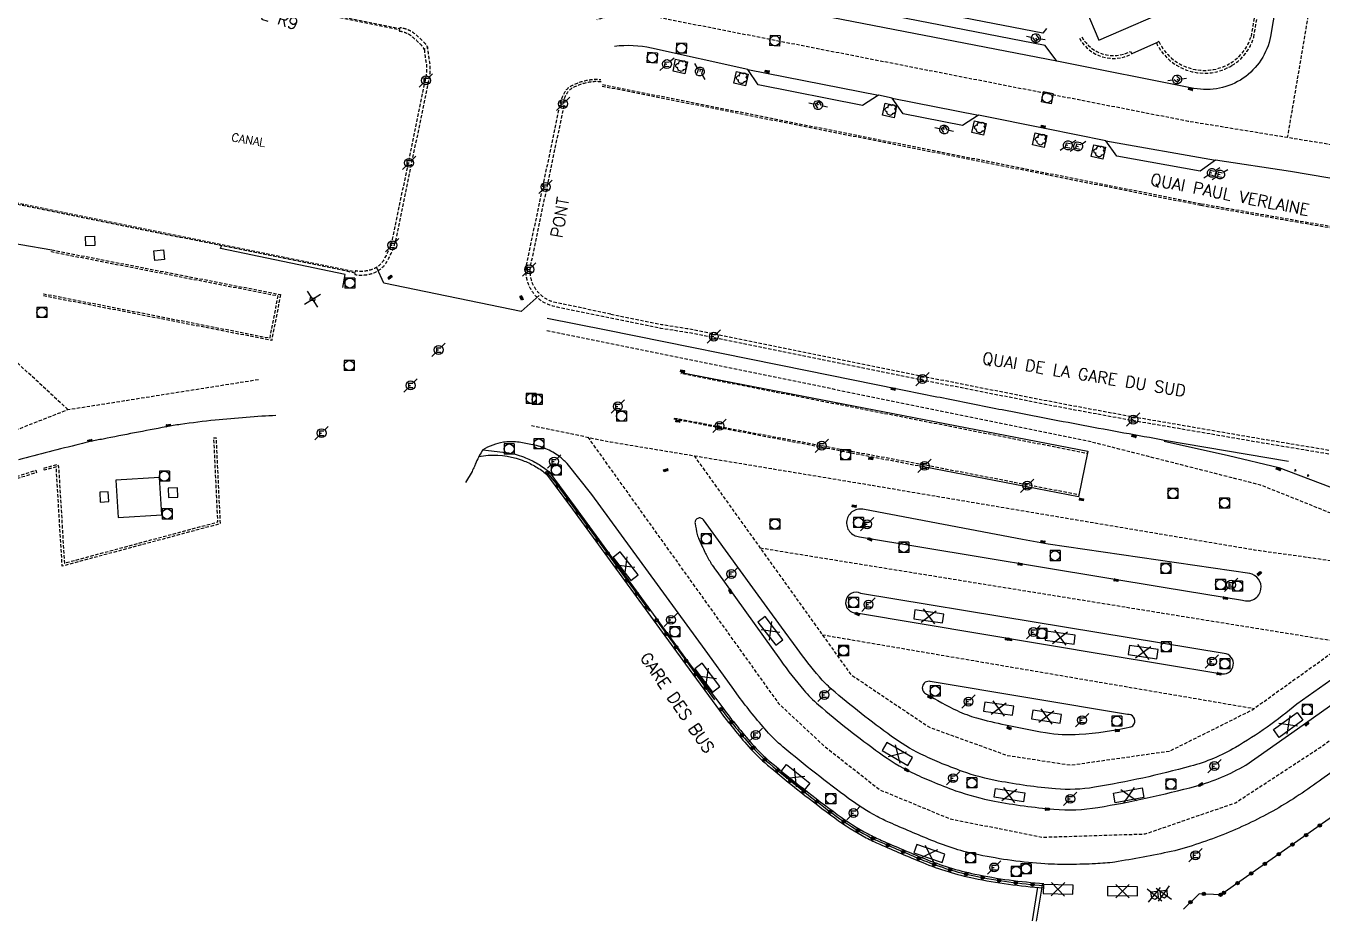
# Model space of a CAD drawing. Header units: millimetres. Extents: x 154000 to 155001, y 121000 to 122000.
# Drawn here: x 154693.5 to 154887.2, y 121605 to 121738.8 of the extents above; entities that cross this region are included whole.
import ezdxf
from ezdxf.enums import TextEntityAlignment as Align

# ---------------------------------------------------------------- set-up
doc = ezdxf.new("R2010")
doc.units = ezdxf.units.MM
doc.linetypes.add('DASHED', pattern=[0.75, 0.5, -0.25])
doc.layers.get('0').update_dxf_attribs({"linetype": 'CONTINUOUS'})
for name, color, linetype in [('W0001', 6, 'DASHED'), ('W0008', 7, 'CONTINUOUS'), ('W0017', 7, 'CONTINUOUS'), ('W0100', 7, 'CONTINUOUS'), ('W0112', 1, 'DASHED'), ('W0120', 7, 'CONTINUOUS'), ('W0300', 7, 'CONTINUOUS'), ('W0322', 7, 'CONTINUOUS'), ('W0334', 7, 'CONTINUOUS'), ('W0400', 7, 'CONTINUOUS'), ('W0420', 7, 'CONTINUOUS'), ('W0471', 7, 'CONTINUOUS'), ('W0984', 7, 'CONTINUOUS'), ('W0989', 7, 'CONTINUOUS'), ('W0991', 7, 'CONTINUOUS')]:
    doc.layers.add(name, color=color, linetype=linetype)
doc.styles.get("Standard").update_dxf_attribs({"font": 'romans.shx', "width": 0.85})

# ---------------------------------------------------------------- blocks, each defined once
blk = doc.blocks.new('T300')
for p, q in [((-0.8, 0.51), (-0.86, 0.34)), ((-0.86, 0.34), (-0.86, 0.17)), ((-0.86, 0.17), (-0.74, 0.06)), ((-0.69, 0.63), (-0.8, 0.51)), ((-0.8, -0.06), (-0.74, 0.06)), ((-0.74, 0.06), (-0.69, 0.11)), ((-0.57, 0.69), (-0.69, 0.63)), ((-0.46, 0.69), (-0.57, 0.69)), ((-0.29, 0.63), (-0.46, 0.69)), ((-0.29, 0.63), (-0.17, 0.74)), ((-0.23, 0.57), (-0.29, 0.63)), ((-0.17, 0.74), (-0.06, 0.8)), ((-0.06, 0.8), (0.06, 0.8)), ((0.06, 0.8), (0.23, 0.74)), ((0.23, 0.74), (0.34, 0.63)), ((0.34, 0.63), (0.4, 0.51)), ((0.46, 0.46), (0.34, 0.46)), ((0.4, 0.51), (0.4, 0.46)), ((0.57, 0.4), (0.46, 0.46)), ((0.57, 0.4), (0.69, 0.29)), ((0.69, 0.29), (0.74, 0.17)), ((0.74, 0.06), (0.69, -0.17)), ((0.74, 0.17), (0.74, 0.06)), ((-0.8, -0.17), (-0.8, -0.06)), ((-0.8, -0.23), (-0.8, -0.17)), ((-0.74, -0.34), (-0.8, -0.23)), ((-0.69, -0.4), (-0.74, -0.34)), ((-0.51, -0.46), (-0.69, -0.4)), ((-0.4, -0.46), (-0.51, -0.46)), ((-0.4, -0.46), (-0.34, -0.46)), ((-0.34, -0.46), (-0.34, -0.4)), ((-0.34, -0.51), (-0.34, -0.46)), ((-0.29, -0.63), (-0.34, -0.51)), ((-0.17, -0.74), (-0.29, -0.63)), ((-0.06, -0.8), (-0.17, -0.74)), ((0.06, -0.8), (-0.06, -0.8)), ((0.17, -0.74), (0.06, -0.8)), ((0.23, -0.69), (0.17, -0.74)), ((0.29, -0.46), (0.23, -0.46)), ((0.29, -0.63), (0.23, -0.69)), ((0.46, -0.4), (0.29, -0.46)), ((0.34, -0.51), (0.29, -0.63)), ((0.34, -0.51), (0.34, -0.46)), ((0.57, -0.34), (0.46, -0.4)), ((0.63, -0.29), (0.57, -0.34)), ((0.69, -0.17), (0.63, -0.29))]:
    blk.add_line(p, q)
blk = doc.blocks.new('t991o')
at = {"color": 0, "linetype": 'Continuous'}
for p, q in [((-1, 1), (1, -1)), ((-1, -1), (1, 1))]:
    blk.add_line(p, q, dxfattribs=at)
blk = doc.blocks.new('t322o')
at = {"color": 0, "linetype": 'Continuous'}
for radius in [0.25, 0.15]:
    blk.add_circle((0, 0), radius, dxfattribs=at)
blk = doc.blocks.new('T420')
for p, q in [((0.75, 0.75), (-0.75, 0.75)), ((-0.75, 0.75), (-0.75, -0.75)), ((0.75, 0.75), (0.75, -0.75)), ((0.75, -0.75), (-0.75, -0.75))]:
    blk.add_line(p, q)
blk.add_ellipse((0, 0), major_axis=(-0.53, 0.53), ratio=1, start_param=3.926991, end_param=10.210176)
blk = doc.blocks.new('T400')
for p, q in [((-0.15, 0.3), (0.15, 0.3)), ((-0.15, -0.25), (-0.15, 0.3)), ((-0.15, 0.15), (0.15, 0.15)), ((-0.15, 0), (0.15, 0)), ((0.15, 0.3), (0.15, -0.25)), ((-0.15, -0.15), (0.15, -0.15)), ((-0.15, -0.25), (-0.15, -0.3)), ((-0.15, -0.3), (0.15, -0.3)), ((0.15, -0.3), (0.15, -0.25))]:
    blk.add_line(p, q)
blk = doc.blocks.new('T471')
for p, q in [((-0.333334, 0.333334), (-0.333334, -0.333334)), ((-0.333334, 0.333334), (0.333334, 0.333334)), ((-0.333334, 0), (0, 0)), ((0.500001, 0.500001), (1.000002, 1.000002)), ((-0.500001, -0.500001), (-1.000002, -1.000002)), ((-0.333334, -0.333334), (0.333334, -0.333334))]:
    blk.add_line(p, q)
blk.add_ellipse((0, 0), major_axis=(0.471405, 0.471405), ratio=1, start_param=5.4977871438, end_param=11.780972451)

msp = doc.modelspace()

# ---------------------------------------------------------------- linework, layer by layer
at = {"layer": 'W0001', "flags": 128}
for points in [[(154699.76, 121681.47), (154677.65, 121701.96), (154659.29, 121707.11), (154629.66, 121717.09), (154587.56, 121726.46), (154569.68, 121732.09), (154546.49, 121742.72), (154512.02, 121763.32), (154494.41, 121776.93), (154472.35, 121797.85), (154455.27, 121816.04), (154430.91, 121840.41), (154422.7, 121847.01), (154413.52, 121852.64), (154404.98, 121856.02), (154390, 121859.4), (154380.77, 121859.74), (154364.34, 121858.13)], [(154891.14, 121775.8), (154882.03, 121722.13)], [(154915.73, 121655.11), (154878.04, 121670.18), (154852.11, 121676.78), (154771.25, 121693.26)], [(154619.34, 121629.87), (154629.4, 121638.36), (154639.04, 121649.6), (154647.41, 121656.2), (154660.3, 121663.92), (154676.89, 121672.46), (154699.76, 121681.47), (154728.27, 121685.98)], [(154769.04, 121679.09), (154780.86, 121676.65), (154817.74, 121670.53), (154877.08, 121660.52), (154925.4, 121653.76), (154941.5, 121651.18)], [(154777.47, 121677.35), (154806, 121637.51), (154812.93, 121631.07), (154821.14, 121624.63), (154831.61, 121620.29), (154845.46, 121617.55), (154860.77, 121618.03), (154874.3, 121622.7), (154886.86, 121630.91), (154919.26, 121654.62)], [(154793.36, 121674.57), (154816.79, 121641.86), (154828.55, 121633.97), (154840.15, 121629.78), (154849.65, 121628.33), (154864.47, 121630.43), (154876.71, 121636.54), (154904.81, 121656.64)], [(154803.23, 121660.8), (154890.8, 121646.62)], [(154812.53, 121647.81), (154877.05, 121636.79)]]:
    msp.add_lwpolyline(points, dxfattribs=at)
msp.add_lwpolyline([(155000, 121704.03), (154991.33, 121705.41), (154976.35, 121707.76), (154969.29, 121707.64), (154965.06, 121707.24), (154960.64, 121707.17), (154942.19, 121709.66), (154934.18, 121713.6), (154867.21, 121724.56), (154787.56, 121740.16, 0.116309), (154778.83, 121739.76)], format="xyb", dxfattribs=at)
at = {"layer": 'W0008'}
for points in [[(154866.99, 121805.83), (154879.96, 121794.22, -0.221501), (154886.66, 121781.83, -0.060301), (154886.4, 121777.65), (154879.52, 121737.27, -0.415644), (154868.08, 121729.49), (154847.58, 121733.55), (154845.86, 121735.89), (154790.43, 121746.71), (154788.12, 121745.13), (154778.72, 121746.91)], [(154891.03, 121715.64), (154882.49, 121717.05), (154871.3, 121718.75), (154869, 121717.12), (154856.55, 121719.34), (154854.91, 121721.66), (154846.04, 121723.43), (154835.85, 121725.47), (154833.46, 121723.95), (154824.63, 121725.69), (154822.99, 121728.02), (154820.92, 121728.47), (154818.52, 121726.91), (154802.95, 121730.02), (154801.4, 121732.33), (154787.01, 121735.5, 0.082121), (154781.46, 121735.76, 0.172119)]]:
    msp.add_lwpolyline(points, format="xyb", dxfattribs=at)
at = {"layer": 'W0008', "flags": 128}
for points in [[(154683.4, 121707.76), (154697.36, 121705.34)], [(154791.41, 121687.02), (154852.22, 121675.25)], [(154852.22, 121675.25), (154850.81, 121668.43)], [(154850.81, 121668.43), (154827.64, 121672.9)], [(154844.7, 121610.07), (154843.89, 121605.02)]]:
    msp.add_lwpolyline(points, dxfattribs=at)
for points in [[(154771.43, 121695.13), (154780.22, 121693.38), (154810.26, 121687.29), (154823.79, 121684.59, 0.001259), (154831.6, 121683.01, 0.001259), (154839.42, 121681.46, 0.00195), (154851.54, 121679.14, 0.00195), (154863.69, 121676.92), (154863.63, 121676.73), (154873.24, 121674.6), (154880.76, 121672.82), (154905.49, 121663.42), (154915.26, 121659.78), (154941.9, 121655.19)], [(154730.85, 121680.58, 0.004423), (154728.77, 121680.48), (154721.78, 121679.9, 0.005539), (154716.61, 121679.25, 0.01308), (154714.44, 121678.89, 0.001094), (154705.04, 121677.07, 0.005306), (154703.11, 121676.68, 0.008119), (154701.54, 121676.31, 0.001389), (154692.39, 121673.97, 0.02126)], [(154899.29, 121634.77), (154887.18, 121626.23, -0.032354), (154880.29, 121621.7, -0.032354), (154872.87, 121618.1, -0.033804), (154864.69, 121615.39, -0.003955), (154856.24, 121613.8, -0.005021), (154854.8, 121613.67, -0.005021), (154853.35, 121613.58, -0.013103), (154849.58, 121613.47, -0.013103), (154845.81, 121613.55, -0.034462), (154835.93, 121614.9, -0.046858), (154828.9, 121617.05, -0.005321), (154822.55, 121619.75, -0.018416), (154820.75, 121620.62, -0.037564), (154816.51, 121623.29, -0.014961), (154806.64, 121631.06, -0.038788), (154804.22, 121633.42, -0.019554), (154800, 121638.63), (154799.05, 121639.97), (154795.01, 121645.57), (154778.07, 121668.77), (154774.37, 121673.39, 0.024699), (154773.8, 121673.97, 0.024699), (154773.19, 121674.49, 0.070055), (154771.19, 121675.62, 0.079898), (154768.97, 121676.25, 0.004783), (154766.95, 121676.62, 0.064888), (154764.86, 121676.58, 0.050962), (154763.27, 121676.17, 0.050962), (154761.79, 121675.45, 0.019823), (154761.26, 121674.56, 0.019823), (154760.8, 121673.63, 0.014172), (154760.52, 121672.94, 0.020496), (154760.19, 121672.24), (154759.21, 121670.58)], [(154761.21, 121674.47, -0.113563), (154766.78, 121674.19, -0.025616), (154767.98, 121673.78, -0.039038), (154769.72, 121672.93, -0.039038), (154771.31, 121671.82), (154775.19, 121666.58), (154792.08, 121643.43), (154797.14, 121636.49, 0.019554), (154801.53, 121631.07, 0.038788), (154804.35, 121628.32, 0.014961), (154814.39, 121620.42, 0.037564), (154819.09, 121617.47, 0.018416), (154821.12, 121616.48, 0.005321), (154827.54, 121613.75, 0.046858), (154835.2, 121611.4, 0.034462), (154845.58, 121609.99)], [(154897.86, 121647.59), (154883.46, 121637.43, -0.042957), (154874.3, 121630.97, -0.065839), (154867.55, 121628.14, -0.024867), (154853.21, 121625, -0.062859), (154847.39, 121624.77, -0.025105), (154838.82, 121625.94, -0.039386), (154833.49, 121627.38, -0.012674), (154830.03, 121628.71, -0.0154), (154827.25, 121629.97, -0.043396), (154822.88, 121632.61, -0.019406), (154813.92, 121639.67, -0.040585), (154812.09, 121641.51, -0.01955), (154808.76, 121645.77), (154806.45, 121648.93), (154802.14, 121654.8), (154794.77, 121664.97, 0.179824), (154794.38, 121665.25, 0.179824), (154793.9, 121665.21, 0.166678), (154793.57, 121664.9, 0.166678), (154793.51, 121664.46, 0.022422), (154793.84, 121662.8, 0.046566), (154794.1, 121662.03, 0.009964), (154794.99, 121660.17, 0.011928), (154795.8, 121658.65, 0.02367), (154796.09, 121658.2, 0.010936), (154796.76, 121657.27), (154803.75, 121647.55), (154806.28, 121643.99, 0.01955), (154809.75, 121639.54, 0.040585), (154811.94, 121637.34, 0.019406), (154821.08, 121630.14, 0.043396), (154825.91, 121627.23, 0.0154), (154828.86, 121625.9, 0.012674), (154832.46, 121624.5, 0.039386), (154838.25, 121622.94, 0.025105), (154847.13, 121621.73, 0.062859), (154853.71, 121621.99, 0.024867), (154868.35, 121625.19, 0.065839), (154875.84, 121628.33), (154883.56, 121633.74), (154893.13, 121640.53, 0.033487)], [(154818.82, 121666.52, 0.21408), (154817.14, 121666.29, 0.21408), (154816.19, 121664.88, 0.213146), (154816.6, 121663.24, 0.213146), (154818.1, 121662.46), (154863.77, 121654.89), (154875.33, 121652.99, 0.225786), (154877.09, 121653.15, 0.225786), (154878.09, 121654.62, 0.195385), (154877.72, 121656.13, 0.195385), (154876.41, 121656.96), (154846.27, 121661.33), (154842.45, 121662.04), (154818.85, 121666.53)], [(154818.27, 121653.98, 0.241587), (154816.86, 121653.99, 0.241587), (154816.03, 121652.85, 0.228288), (154816.42, 121651.57, 0.228288), (154817.66, 121651.07), (154855.12, 121644.83), (154871.96, 121642.01, 0.220936), (154873.25, 121642.17, 0.220936), (154873.96, 121643.27, 0.203396), (154873.65, 121644.43, 0.203396), (154872.59, 121645.02), (154844.19, 121649.69), (154818.26, 121653.97)], [(154828.67, 121640.83, 0.200907), (154827.92, 121640.7, 0.200907), (154827.49, 121640.07, 0.180521), (154827.59, 121639.39, 0.180521), (154828.11, 121638.94, 0.025618), (154832.69, 121636.47, 0.043378), (154835.57, 121635.39, 0.014977), (154839.9, 121634.33, 0.010955), (154845.88, 121633.19, 0.057966), (154850.94, 121632.93, 0.03776), (154858.63, 121634.02, 0.092889), (154858.93, 121634.21, 0.092889), (154859.15, 121634.5, 0.275611), (154859.06, 121635.49, 0.275611), (154858.15, 121635.89), (154828.64, 121640.82)]]:
    msp.add_lwpolyline(points, format="xyb", dxfattribs=at)
at = {"layer": 'W0017', "flags": 128}
for points in [[(154702.45, 121705.96), (154702.41, 121707.37), (154703.76, 121707.41), (154703.8, 121705.99)], [(154712.76, 121703.75), (154712.62, 121705.19), (154714.05, 121705.33), (154714.2, 121703.9)], [(154706.96, 121670.9), (154707.31, 121665.32), (154713.79, 121665.73), (154713.44, 121671.3)], [(154704.61, 121667.65), (154705.89, 121667.73), (154705.81, 121669.18), (154704.53, 121669.11)], [(154714.76, 121669.7), (154714.81, 121668.33), (154716.19, 121668.38), (154716.14, 121669.75)]]:
    msp.add_lwpolyline(points, close=True, dxfattribs=at)
for points in [[(154740.86, 121699.72), (154741.21, 121701.67), (154722.57, 121705.54), (154722.72, 121705.96)], [(154863.69, 121676.92), (154882.19, 121673.76)], [(154845.46, 121610.69), (154844.51, 121605)]]:
    msp.add_lwpolyline(points, dxfattribs=at)
msp.add_lwpolyline([(154761.79, 121675.45), (154765.63, 121674.99, -0.025616), (154766.92, 121674.7, -0.025616), (154768.18, 121674.27, -0.039038), (154769.99, 121673.38, -0.039038), (154771.64, 121672.22), (154775.6, 121666.88), (154792.5, 121643.73), (154797.66, 121636.88, 0.019554), (154802.02, 121631.49, 0.038788), (154804.76, 121628.81, 0.014961), (154814.77, 121620.94, 0.037564), (154819.39, 121618.04, 0.018416), (154821.38, 121617.07, 0.005321), (154827.78, 121614.35, 0.046858), (154835.33, 121612.03, 0.034462), (154845.62, 121610.63)], format="xyb", dxfattribs=at)
at = {"layer": 'W0100', "flags": 128}
msp.add_lwpolyline([(154851.9, 121741.28), (154853.88, 121736.69), (154866.06, 121741.96), (154845.61, 121788.51), (154851.03, 121790.85), (154852.97, 121786.33), (154863.45, 121790.85), (154856.13, 121807.74)], dxfattribs=at)
for points in [[(154736.66, 121697.75), (154736.72, 121698.05), (154735.98, 121698.21), (154735.92, 121697.9)], [(154783.93, 121655.93), (154785.01, 121656.76), (154782.34, 121660.21), (154781.27, 121659.37)], [(154830.5, 121649.57), (154830.7, 121650.91), (154826.38, 121651.53), (154826.19, 121650.19)], [(154805.57, 121646.23), (154806.65, 121647.07), (154803.97, 121650.53), (154802.89, 121649.7)], [(154850.15, 121646.4), (154850.33, 121647.73), (154846.01, 121648.33), (154845.83, 121646.99)], [(154862.55, 121644.22), (154862.75, 121645.59), (154858.44, 121646.21), (154858.25, 121644.85)], [(154796.13, 121639.24), (154797.21, 121640.06), (154794.58, 121643.54), (154793.5, 121642.72)], [(154840.95, 121635.81), (154841.13, 121637.14), (154836.82, 121637.73), (154836.64, 121636.41)], [(154848.06, 121634.59), (154848.26, 121635.91), (154843.98, 121636.56), (154843.78, 121635.25)], [(154880.83, 121632.45), (154879.97, 121633.62), (154883.49, 121636.2), (154884.35, 121635.03)], [(154822.18, 121631.7), (154821.49, 121630.51), (154825.32, 121628.27), (154826.02, 121629.46)], [(154806.32, 121627.31), (154807.19, 121628.41), (154810.67, 121625.62), (154809.79, 121624.52)], [(154842.8, 121624.16), (154842.59, 121622.84), (154838.2, 121623.51), (154838.4, 121624.83)], [(154856.29, 121622.7), (154856.04, 121624.13), (154860.34, 121624.91), (154860.6, 121623.48)], [(154830.43, 121613.76), (154830.85, 121614.99), (154826.64, 121616.43), (154826.22, 121615.19)], [(154849.99, 121609.05), (154850.02, 121610.39), (154845.57, 121610.48), (154845.54, 121609.14)], [(154859.64, 121608.77), (154859.65, 121610.12), (154855.17, 121610.16), (154855.15, 121608.81)], [(154862.62, 121609.48), (154862.75, 121608.56), (154862.27, 121608.23), (154861.76, 121608.44), (154861.64, 121609.36)], [(154864.04, 121609.65), (154864.08, 121608.79), (154863.66, 121608.43), (154863.14, 121608.67), (154863.05, 121609.54)]]:
    msp.add_lwpolyline(points, close=True, dxfattribs=at)
at = {"layer": 'W0112'}
for points in [[(154868.45, 121760.83, 0.273249), (154876.85, 121759.12, -0.53442), (154879.73, 121755.5), (154876.6, 121737.2, -0.182756), (154873.57, 121733.29, -0.445543), (154862.83, 121736.48), (154862.46, 121736.3, 0.445543), (154873.79, 121732.94, 0.183708), (154877.01, 121737.1), (154880.14, 121755.4, 0.536893), (154876.76, 121759.53, -0.274914), (154868.73, 121761.14)], [(154851.33, 121737.19, 0.411232), (154858.59, 121735.02), (154858.79, 121734.65, -0.411232), (154850.96, 121736.99)], [(154779.62, 121729.84), (154869.12, 121712.02), (154883.2, 121709.57), (154892.43, 121707.99), (154950.46, 121698.25), (154966.21, 121695.53), (154994.26, 121690.76), (154994.22, 121690.64), (154995.02, 121690.57, -0.428605), (154996.04, 121689.28), (154995.97, 121688.78), (154996.43, 121688.68), (154994.39, 121675.89, 1.057441), (154993.81, 121672.3), (154991.77, 121659.55), (154991.31, 121659.63), (154991.27, 121659.41, -0.415204), (154989.92, 121658.43), (154989.31, 121658.53), (154989.3, 121658.43), (154961.09, 121662.63), (154956.35, 121663.38), (154950.15, 121664.42)], [(154779.66, 121730.06), (154869.16, 121712.25), (154883.23, 121709.79), (154892.46, 121708.21), (154950.5, 121698.48), (154961.66, 121696.54), (154966.3, 121696.1), (154994.84, 121691.13), (154994.82, 121691.04, -0.488643), (154996.48, 121689.14), (154996.95, 121689.04), (154994.75, 121675.24, 1.5574), (154994.36, 121672.81), (154992.15, 121659.01), (154991.67, 121659.09, -0.391927), (154989.73, 121658), (154989.72, 121657.9), (154961.03, 121662.17), (154956.31, 121663.16), (154950.1, 121664.2)]]:
    msp.add_lwpolyline(points, format="xyb", dxfattribs=at)
at = {"layer": 'W0112', "flags": 128}
for points in [[(154734.44, 121741.47), (154749.35, 121738.43), (154749.31, 121738.21), (154734.39, 121741.25)], [(154731.56, 121698.68), (154730.23, 121691.81), (154696.11, 121698.47), (154696.17, 121698.78), (154729.98, 121692.17), (154731.19, 121698.44), (154697.3, 121705.03), (154697.36, 121705.34)]]:
    msp.add_lwpolyline(points, close=True, dxfattribs=at)
for points in [[(154750.49, 121737.69, 0.042223), (154749.31, 121738.04), (154749.43, 121738.61, -0.042223), (154750.71, 121738.23, -0.073495), (154751.37, 121737.84, -0.028857), (154752.89, 121736.49, -0.062265), (154753.47, 121735.75, -0.009091), (154753.5, 121735.7, -0.003908), (154753.55, 121735.6), (154753.04, 121735.32, 0.003908), (154752.99, 121735.42, 0.009091), (154752.97, 121735.45, 0.062265), (154752.48, 121736.08, 0.028857), (154751.01, 121737.39, 0.073495)], [(154645.06, 121640.87), (154644.76, 121641.05, -0.022683), (154647.87, 121645.67, -0.040639), (154649.92, 121648.02, -0.00796), (154655.79, 121653.53, -0.034621), (154657.24, 121654.68, -0.008714), (154660.12, 121656.57, -0.009272), (154662.88, 121658.25, -0.008813), (154669.37, 121661.88, -0.01179), (154674.33, 121664.39, -0.009289), (154675.41, 121664.88, -0.001215), (154683.7, 121668.45, -0.016922), (154687.79, 121670.03, -0.009785), (154694.99, 121672.39), (154695.1, 121672.05, 0.009785), (154687.91, 121669.7, 0.016922), (154683.84, 121668.12, 0.001215), (154675.55, 121664.56, 0.009289), (154674.48, 121664.07, 0.01179), (154669.54, 121661.57, 0.008813), (154663.06, 121657.94, 0.009272), (154660.31, 121656.27, 0.008714), (154657.44, 121654.38, 0.034621), (154656.03, 121653.26, 0.00796), (154650.17, 121647.76, 0.040639), (154648.16, 121645.46, 0.022683)], [(154883.32, 121672.32, 1.023033), (154883.14, 121672.4, 0.977486)], [(154885.22, 121671.55, 1.023033), (154885.03, 121671.63, 0.977486)]]:
    msp.add_lwpolyline(points, format="xyb", close=True, dxfattribs=at)
for points in [[(154753.04, 121735.32, 0.019533), (154753.35, 121733.07, -0.073838), (154753.23, 121731.05), (154748.26, 121706.94), (154748.12, 121706.46, -0.065677), (154746.87, 121703.7, -0.124536), (154745.85, 121702.72, -0.089637), (154744.35, 121702.19, -0.089637), (154742.76, 121702.21), (154742.65, 121701.67, 0.089637), (154744.44, 121701.64, 0.089637), (154746.13, 121702.23, 0.124536), (154747.35, 121703.41, 0.065677), (154748.65, 121706.3), (154748.8, 121706.8), (154753.78, 121730.94, 0.073838), (154753.9, 121733.12, -0.010526), (154753.55, 121735.6)], [(154780.92, 121695.75), (154787.44, 121694.43), (154788.51, 121694.21), (154792.28, 121693.61), (154793.36, 121693.41), (154796.13, 121692.87), (154827.32, 121686.51), (154848.56, 121682.33), (154858.82, 121680.44), (154878.41, 121677.06), (154889.69, 121675.19), (154905.77, 121672.54), (154941.62, 121666.59), (154950.26, 121665.11), (154950.15, 121664.51), (154941.52, 121665.99), (154905.67, 121671.94), (154889.59, 121674.59), (154878.31, 121676.47), (154858.72, 121679.85), (154848.45, 121681.74), (154827.2, 121685.92), (154796.01, 121692.28), (154793.25, 121692.82), (154792.18, 121693.01), (154788.4, 121693.61), (154787.32, 121693.84), (154780.8, 121695.16), (154772.94, 121696.76), (154772.26, 121696.94, -0.092821), (154770.52, 121697.75, -0.090678), (154769.15, 121699.17, -0.099001), (154768.35, 121701.13, -0.099808), (154768.36, 121703.24), (154773.31, 121726.94, -0.086339), (154774.06, 121728.94, -0.140729), (154775.08, 121729.9, -0.067982), (154777.47, 121730.73, -0.07744), (154779.42, 121730.82, -0.07744)], [(154779.46, 121730.46, 0.081124), (154777.54, 121730.38, 0.067982), (154775.24, 121729.58, 0.140729), (154774.37, 121728.76, 0.224847), (154773.91, 121726.79)], [(154780.92, 121695.75), (154773.08, 121697.37), (154772.42, 121697.54, -0.092821), (154770.88, 121698.26, -0.090678), (154769.67, 121699.51, -0.099001), (154768.96, 121701.25, -0.099808), (154768.97, 121703.12), (154773.92, 121726.81)]]:
    msp.add_lwpolyline(points, format="xyb", dxfattribs=at)
for points in [[(154742.69, 121701.89), (154722.72, 121705.96), (154692.94, 121711.98), (154678.26, 121715.04), (154670.02, 121716.78), (154670.07, 121717), (154678.3, 121715.26), (154692.98, 121712.2), (154722.77, 121706.18), (154742.74, 121702.11)], [(154852.22, 121675.25), (154852.16, 121674.9), (154791.38, 121686.85)], [(154827.64, 121672.9), (154790.35, 121680.04)], [(154790.37, 121680.21), (154827.7, 121673.24), (154850.88, 121668.77), (154850.82, 121668.43), (154850.81, 121668.43)], [(154698.05, 121672.89), (154696.22, 121672.4), (154696.14, 121672.7), (154698.26, 121673.28), (154698.38, 121672.9), (154699.25, 121658.52), (154722.19, 121664.67), (154721.59, 121677.26), (154721.91, 121677.27), (154722.52, 121664.4), (154698.92, 121658.07), (154698.03, 121672.88)]]:
    msp.add_lwpolyline(points, dxfattribs=at)
at = {"layer": 'W0120', "flags": 128}
msp.add_lwpolyline([(154770.23, 121698.55), (154767.5, 121696.11), (154746.98, 121700.37), (154745.94, 121702.65)], dxfattribs=at)
at = {"layer": 'W0322', "flags": 128}
for points in [[(154771.43, 121672), (154772.69, 121670.47), (154780.58, 121659.75), (154786.71, 121651.32)], [(154787.76, 121649.99), (154796.42, 121638.09)], [(154872.05, 121608.94), (154868.85, 121609.09), (154868.64, 121608.88), (154866.49, 121606.79)]]:
    msp.add_lwpolyline(points, dxfattribs=at)
for points in [[(154920.96, 121642.27, 0.013499), (154919.3, 121641.65, 0.013499), (154917.66, 121640.94, 0.019613), (154915.37, 121639.76, 0.019613), (154913.17, 121638.39), (154904.51, 121631.73), (154901.63, 121629.68), (154872.1, 121608.92)], [(154797.43, 121636.7, 0.019554), (154801.8, 121631.3, 0.038788), (154804.57, 121628.59, 0.014961), (154814.6, 121620.7, 0.037564), (154819.25, 121617.78, 0.018416), (154821.26, 121616.81, 0.005321), (154827.67, 121614.08, 0.046858), (154835.27, 121611.75, 0.034462), (154845.6, 121610.34)]]:
    msp.add_lwpolyline(points, format="xyb", dxfattribs=at)
at = {"layer": 'W0334'}
for points in [[(154846.02, 121738.43), (154845.48, 121737.75), (154789.04, 121748.71), (154787.57, 121747.73), (154780.16, 121749.15)], [(154862.46, 121736.3), (154858.79, 121734.65)]]:
    msp.add_lwpolyline(points, dxfattribs=at)
at = {"layer": 'W0334', "flags": 128}
for points in [[(154847.58, 121733.55), (154788.12, 121745.13)], [(154801.4, 121732.33), (154820.92, 121728.47)], [(154822.99, 121728.02), (154835.85, 121725.47)], [(154854.91, 121721.66), (154871.3, 121718.75)]]:
    msp.add_lwpolyline(points, dxfattribs=at)
at = {"layer": 'W0334'}
for points in [[(154790.22, 121732.07), (154790.61, 121733.84), (154792.36, 121733.45), (154791.97, 121731.68)], [(154799.29, 121730.25), (154799.68, 121732.02), (154801.43, 121731.62), (154801.04, 121729.85)], [(154821.51, 121725.51), (154821.9, 121727.28), (154823.64, 121726.88), (154823.25, 121725.11)], [(154834.87, 121722.87), (154835.26, 121724.64), (154837, 121724.25), (154836.61, 121722.48)], [(154843.95, 121721.07), (154844.34, 121722.84), (154846.09, 121722.44), (154845.7, 121720.67)], [(154852.71, 121719.3), (154853.1, 121721.07), (154854.85, 121720.68), (154854.46, 121718.91)]]:
    msp.add_lwpolyline(points, close=True, dxfattribs=at)

# ---------------------------------------------------------------- block references
at = {"layer": 'W0300', "rotation": 257.578871660504}
for p in [(154791.42, 121732.78), (154800.48, 121730.96), (154822.7, 121726.22), (154836.06, 121723.58), (154845.15, 121721.78), (154853.9, 121720.01)]:
    msp.add_blockref('T300', p, dxfattribs=at)
at = {"layer": 'W0322'}
for p, rotation in [((154771.43, 121672), 309.6235189209387), ((154773, 121670.05), 306.342654456679), ((154774.48, 121668.04), 306.342654456679), ((154775.96, 121666.03), 306.342654456679), ((154777.44, 121664.01), 306.342654456679), ((154778.92, 121662), 306.342654456679), ((154780.41, 121659.99), 306.342654456679), ((154781.88, 121657.96), 306.0092864836066), ((154783.35, 121655.94), 306.0092864836066), ((154784.82, 121653.92), 306.0092864836066), ((154786.29, 121651.9), 306.0092864836066), ((154787.76, 121649.99), 306.0498609336196), ((154789.23, 121647.97), 306.0498609336196), ((154790.7, 121645.95), 306.0498609336196), ((154792.17, 121643.93), 306.0498609336196), ((154793.65, 121641.91), 306.0498609336196), ((154795.12, 121639.88), 306.0498609336196), ((154797.43, 121636.7), 306.7310646732541), ((154798.95, 121634.72), 308.3423046532686), ((154800.53, 121632.78), 309.9535446332831), ((154802.16, 121630.89), 312.4643185174934), ((154803.94, 121629.14), 318.1838521644718), ((154805.85, 121627.53), 320.5440489568997), ((154807.79, 121625.95), 321.2157857643396), ((154809.75, 121624.39), 321.8875225717796), ((154811.73, 121622.86), 322.5592593792195), ((154813.72, 121621.35), 323.2309961866594), ((154815.74, 121619.89), 325.7218429712953), ((154817.86, 121618.55), 329.6340605453213), ((154886.87, 121619.31), 215.1138917629121), ((154820.06, 121617.36), 333.8411453830516), ((154822.33, 121616.34), 336.5561364087085), ((154882.78, 121616.43), 215.1138917629121), ((154884.83, 121617.87), 215.1138917629121), ((154824.63, 121615.35), 336.9935475296117), ((154826.94, 121614.38), 337.430958650515), ((154880.74, 121615), 215.1138917629121), ((154829.26, 121613.46), 339.8660416661523), ((154831.63, 121612.67), 343.2356667848209), ((154878.69, 121613.56), 215.1138917629121), ((154834.04, 121612.02), 346.6052919034894), ((154836.49, 121611.5), 349.2410994964472), ((154838.95, 121611.08), 351.1330650096631), ((154841.43, 121610.73), 353.0250305228791), ((154874.6, 121610.68), 215.1138917629121), ((154876.65, 121612.12), 215.1138917629121), ((154843.92, 121610.47), 354.9169960360951), ((154869.55, 121609.06), 177.26702669505), ((154872.05, 121608.94), 177.26702669505), ((154872.56, 121609.24), 215.1138917629121), ((154867.56, 121607.84), 224.2940796855979)]:
    msp.add_blockref('t322o', p, dxfattribs=dict(at, rotation=rotation))
at = {"layer": 'W0400'}
for p, rotation in [((154804.29, 121732.03), 78.80897369061795), ((154867.6, 121729.4), 76.33161607772401), ((154845.54, 121723.76), 78.62810559176997), ((154747.91, 121701.24), 308.6271945608481), ((154767.57, 121698.16), 205.3363102663155), ((154791.64, 121687.19), 79.128184505647), ((154823.12, 121684.55), 78.89726136483306), ((154714.76, 121679.09), 278.1110131625871), ((154790.96, 121679.75), 82.55965116793232), ((154703.07, 121676.83), 100.4773535268725), ((154859.14, 121677.51), 77.13981050018656), ((154819.75, 121674.17), 259.0115474129537), ((154880.71, 121672.58), 69.49713697379107), ((154789.14, 121672.4), 109.3883162208739), ((154817.31, 121667.04), 79.32014565965528), ((154851.24, 121668.05), 259.0202890537117), ((154819.65, 121662.08), 68.87952276359425), ((154845.53, 121661.7), 81.65165922789514), ((154842.08, 121658.35), 260.6190300192283), ((154856.42, 121655.98), 260.5679400694588), ((154877.83, 121656.95), 308.3944274732995), ((154798.8, 121654.27), 207.063976198943), ((154872.78, 121653.29), 260.5581537806557), ((154817.78, 121650.91), 66.18498463192695), ((154840.2, 121647.18), 260.6253320963936), ((154840.54, 121647.12), 260.51121), ((154871.84, 121641.97), 260.6077265357577), ((154828.6, 121638.5), 241.7374717277474), ((154840.44, 121633.86), 248.8148452863632), ((154884.94, 121634.48), 310.7374493395204), ((154856.59, 121633.51), 268.829349266027), ((154825.12, 121627.61), 239.9040624976644), ((154869.1, 121625.41), 120.4269719147751), ((154846.12, 121621.74), 268.1723760640579)]:
    msp.add_blockref('T400', p, dxfattribs=dict(at, rotation=rotation))
at = {"layer": 'W0420'}
for p, rotation in [((154805.44, 121736.62), 356.485373622681), ((154787.11, 121734.07), 356.485373622681), ((154791.46, 121735.48), 356.485373622681), ((154846.14, 121728.08), 348.62810559177)]:
    msp.add_blockref('T420', p, dxfattribs=dict(at, rotation=rotation))
for p in [(154741.91, 121700.39), (154695.88, 121695.97), (154741.83, 121688.04), (154769, 121683.15), (154769.89, 121682.99), (154782.5, 121680.5), (154770.15, 121676.33), (154765.71, 121675.58), (154816, 121674.7), (154772.77, 121672.42), (154714.19, 121671.52), (154864.94, 121668.91), (154872.65, 121667.5), (154714.6, 121665.86), (154805.45, 121664.36), (154817.93, 121664.57), (154795.19, 121662.15), (154824.7, 121660.88), (154847.31, 121659.63), (154863.85, 121657.72), (154872.05, 121655.31), (154874.6, 121655.09), (154817.18, 121652.62), (154790.48, 121648.25), (154845.34, 121648), (154815.69, 121645.41), (154815.71, 121645.45), (154863.91, 121645.99), (154872.68, 121643.46), (154829.38, 121639.4), (154884.98, 121636.63), (154856.54, 121634.88), (154834.86, 121625.65), (154864.61, 121625.48), (154813.78, 121623.29), (154834.69, 121614.44), (154841.52, 121612.41), (154842.97, 121612.81)]:
    msp.add_blockref('T420', p, dxfattribs=at)
at = {"layer": 'W0471'}
for p, rotation in [((154844.45, 121737.01), 126.246085665123), ((154789.31, 121733.12), 356.485373622681), ((154794.22, 121732.01), 257.578871660504), ((154865.57, 121730.82), 143.15645364391), ((154811.9, 121727), 303.776474350562), ((154830.74, 121723.34), 305.182423456441), ((154849.24, 121720.98), 348.62810559177), ((154850.76, 121720.82), 348.62810559177), ((154870.75, 121716.86), 348.743977500807), ((154871.97, 121716.6), 348.743977500807)]:
    msp.add_blockref('T471', p, dxfattribs=dict(at, rotation=rotation))
for p in [(154753.29, 121730.69), (154773.79, 121727.17), (154750.76, 121718.36), (154771.17, 121714.76), (154748.25, 121706.03), (154768.73, 121702.43), (154796.32, 121692.38), (154755.18, 121690.39), (154827.49, 121686.04), (154750.99, 121685.09), (154781.97, 121681.95), (154859.01, 121679.97), (154737.69, 121677.95), (154797.16, 121679.04), (154812.45, 121676.07), (154772.44, 121673.69), (154827.81, 121673.06), (154843.16, 121670.08), (154819.23, 121664.33), (154798.94, 121656.9), (154873.63, 121655.29), (154819.43, 121652.31), (154789.9, 121650.04), (154844.07, 121648.21), (154870.76, 121643.81), (154812.84, 121638.82), (154834.38, 121637.82), (154851.36, 121635.04), (154802.57, 121632.83), (154871.13, 121628.18), (154832.07, 121626.37), (154849.58, 121623.28), (154817.19, 121621.16), (154868.3, 121614.85), (154838.21, 121613.02)]:
    msp.add_blockref('T471', p, dxfattribs=at)
at = {"layer": 'W0991'}
for p, rotation in [((154736.32, 121697.98), 348.0200080413227), ((154783.13, 121658.08), 307.7568069161262), ((154828.43, 121650.56), 351.7907840424731), ((154804.77, 121648.4), 307.6192201943759), ((154848.07, 121647.37), 352.1480121154859), ((154860.49, 121645.23), 351.789245104677), ((154838.87, 121636.78), 352.0953672924601), ((154846.01, 121635.59), 351.2844300481477), ((154823.76, 121629.97), 329.6913544082296), ((154828.52, 121615.1), 341.1332574186314), ((154847.76, 121609.77), 358.8303585639717), ((154857.39, 121609.47), 359.5113250394839), ((154862.19, 121608.93), 5.61144662465753), ((154863.59, 121609.12), 9.635005562154765)]:
    msp.add_blockref('t991o', p, dxfattribs=dict(at, rotation=rotation))
at = {"layer": 'W0991', "extrusion": (0, 0, -1)}
for p, rotation in [((-154795.33, 121641.41), 53.16036469701625), ((-154882.17, 121634.34), 323.7527102002987), ((-154808.51, 121626.46), 38.77438742035498), ((-154840.48, 121623.83), 8.666031413489574), ((-154858.33, 121623.81), 349.7668380272713)]:
    msp.add_blockref('t991o', p, dxfattribs=dict(at, rotation=rotation))

# ---------------------------------------------------------------- texts
at = {"layer": 'W0984'}
msp.add_text('CANAL', height=1.25, rotation=350.2629, dxfattribs=at).set_placement((154726.77, 121721.79), align=Align.MIDDLE)
at = {"layer": 'W0989'}
for s, rotation, p in [('SORTIE R9', 342.1365, (154728.3, 121740.89)), ('QUAI PAUL VERLAINE', 348.921, (154873.43, 121713.54)), ('PONT', 79.9458, (154773.31, 121710.19)), ('QUAI DE LA GARE DU SUD', 350.723, (154851.63, 121686.64)), ('GARE DES BUS', 304.3266, (154790.87, 121637.63))]:
    msp.add_text(s, height=1.75, rotation=rotation, dxfattribs=at).set_placement(p, align=Align.MIDDLE)

doc.saveas('drawing.dxf')
